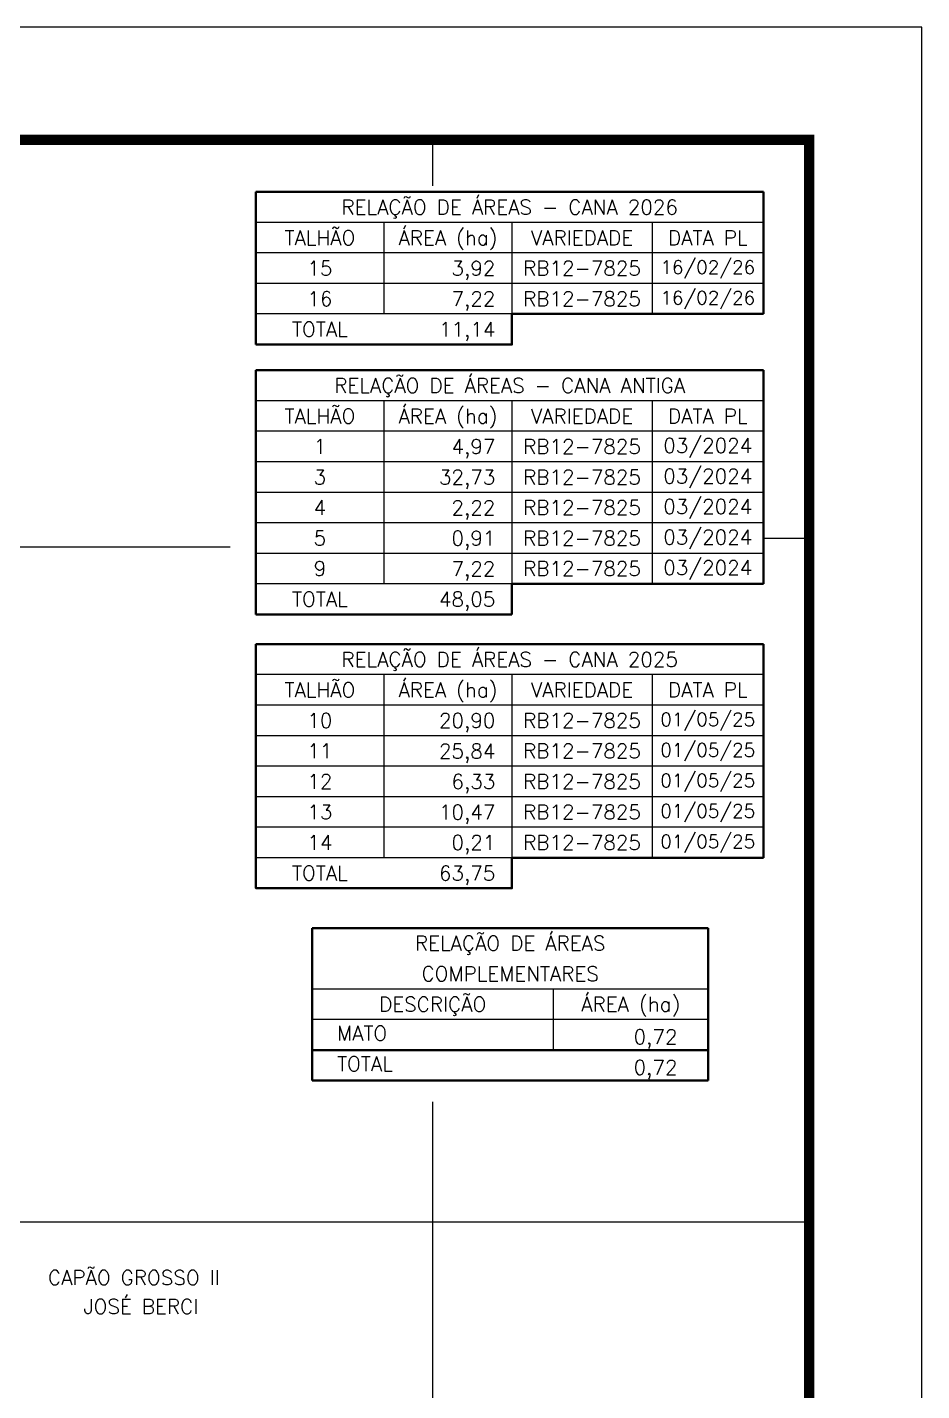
# Model space of a CAD drawing. Extents: x 728902 to 732052, y 7818439 to 7822894.
# Drawn here: x 730859 to 732052, y 7821075 to 7822894 of the extents above; entities that cross this region are included whole.
import ezdxf
from ezdxf.enums import TextEntityAlignment as Align

# ---------------------------------------------------------------- set-up
doc = ezdxf.new("R2010")
doc.units = 0
doc.header["$MEASUREMENT"] = 0
doc.linetypes.add('LIN0', pattern=[0])
for name, color, linetype in [('MALHA', 8, 'Continuous'), ('MARGEM', 5, 'Continuous'), ('QUADRO_DE_AREAS_CANA_2026', 7, 'Continuous'), ('QUADRO_DE_AREAS_CANA_ANTIGA', 7, 'Continuous'), ('QUADRO_DE_AREAS_COMPLEMENTARES', 7, 'Continuous'), ('TEXTO_CONFRONTANTES', 7, 'Continuous')]:
    doc.layers.add(name, color=color, linetype=linetype)
doc.styles.add('Simplex', font='simplex.shx')

msp = doc.modelspace()

# ---------------------------------------------------------------- linework, layer by layer
at = {"layer": 'MALHA'}
for points in [[(731400, 7822682), (731400, 7822743.5)], [(731901.9, 7822211.5), (731841, 7822211.5)], [(731129.7, 7822200), (729900.6, 7822200)], [(731400, 7820692.9), (731400, 7821460.4)], [(731901.9, 7821300), (730748.9, 7821300)]]:
    msp.add_lwpolyline(points, dxfattribs=at)
at = {"layer": 'MARGEM', "color": 174, "linetype": 'LIN0', "flags": 128}
msp.add_lwpolyline([(732051.9, 7818438.5), (732051.9, 7822893.5), (728901.9, 7822893.5), (728901.9, 7818438.5)], close=True, dxfattribs=at)
at = {"layer": 'MARGEM', "color": 174, "linetype": 'LIN0', "const_width": 13.6, "flags": 128}
msp.add_lwpolyline([(731901.9, 7818940.1), (731901.9, 7822743.5), (729051.9, 7822743.5), (729051.9, 7818940.1)], close=True, dxfattribs=at)
at = {"layer": 'QUADRO_DE_AREAS_CANA_2026', "color": 174, "linetype": 'ByBlock', "lineweight": 40}
for p, q in [((731163.9, 7822592.5), (731163.9, 7822673.9)), ((731163.9, 7822673.9), (731841, 7822673.9)), ((731841, 7822592.5), (731841, 7822673.9)), ((731163.9, 7822592.5), (731163.9, 7822470.4)), ((731841, 7822592.5), (731841, 7822511.1))]:
    msp.add_line(p, q, dxfattribs=at)
at = {"layer": 'QUADRO_DE_AREAS_CANA_2026', "linetype": 'Continuous'}
for p, q in [((731841, 7822633.2), (731163.9, 7822633.2)), ((731334.7, 7822633.2), (731334.7, 7822511.1)), ((731505.5, 7822633.2), (731505.5, 7822511.1)), ((731692.3, 7822633.2), (731692.3, 7822511.1)), ((731841, 7822592.5), (731163.9, 7822592.5)), ((731841, 7822551.8), (731163.9, 7822551.8)), ((731505.5, 7822511.1), (731163.9, 7822511.1))]:
    msp.add_line(p, q, dxfattribs=at)
at = {"layer": 'QUADRO_DE_AREAS_CANA_2026', "color": 174, "linetype": 'ByBlock', "lineweight": 40}
msp.add_lwpolyline([(731841, 7822511.1), (731505.5, 7822511.1), (731505.5, 7822470.4), (731163.9, 7822470.4)], dxfattribs=at)
at = {"layer": 'QUADRO_DE_AREAS_CANA_ANTIGA', "color": 174, "linetype": 'ByBlock', "lineweight": 40}
for p, q in [((731163.9, 7822354.7), (731163.9, 7822436.1)), ((731163.9, 7822436.1), (731841, 7822436.1)), ((731841, 7822354.7), (731841, 7822436.1)), ((731163.9, 7822354.7), (731163.9, 7822314)), ((731841, 7822354.7), (731841, 7822314)), ((731163.9, 7822314), (731163.9, 7822191.8)), ((731841, 7822314), (731841, 7822191.8)), ((731163.9, 7822191.8), (731163.9, 7822110.4)), ((731841, 7822191.8), (731841, 7822151.1)), ((731505.5, 7822151.1), (731505.5, 7822110.4)), ((731841, 7822151.1), (731505.5, 7822151.1)), ((731505.5, 7822110.4), (731163.9, 7822110.4)), ((731163.9, 7821989.4), (731163.9, 7822070.8)), ((731163.9, 7822070.8), (731841, 7822070.8)), ((731841, 7821989.4), (731841, 7822070.8)), ((731163.9, 7821989.4), (731163.9, 7821785.8)), ((731841, 7821989.4), (731841, 7821785.8))]:
    msp.add_line(p, q, dxfattribs=at)
at = {"layer": 'QUADRO_DE_AREAS_CANA_ANTIGA', "linetype": 'Continuous'}
for p, q in [((731841, 7822395.4), (731163.9, 7822395.4)), ((731334.7, 7822395.4), (731334.7, 7822314)), ((731505.5, 7822395.4), (731505.5, 7822314)), ((731692.3, 7822395.4), (731692.3, 7822314)), ((731841, 7822354.7), (731163.9, 7822354.7)), ((731841, 7822314), (731163.9, 7822314)), ((731334.7, 7822314), (731334.7, 7822191.8)), ((731505.5, 7822314), (731505.5, 7822191.8)), ((731692.3, 7822314), (731692.3, 7822191.8)), ((731841, 7822273.2), (731163.9, 7822273.2)), ((731841, 7822232.5), (731163.9, 7822232.5)), ((731841, 7822191.8), (731163.9, 7822191.8)), ((731841, 7822191.8), (731163.9, 7822191.8)), ((731334.7, 7822191.8), (731334.7, 7822151.1)), ((731505.5, 7822191.8), (731505.5, 7822151.1)), ((731692.3, 7822191.8), (731692.3, 7822151.1)), ((731505.5, 7822151.1), (731163.9, 7822151.1)), ((731841, 7822030.1), (731163.9, 7822030.1)), ((731334.7, 7822030.1), (731334.7, 7821785.8)), ((731505.5, 7822030.1), (731505.5, 7821785.8)), ((731692.3, 7822030.1), (731692.3, 7821785.8)), ((731841, 7821989.4), (731163.9, 7821989.4)), ((731841, 7821948.6), (731163.9, 7821948.6)), ((731841, 7821907.9), (731163.9, 7821907.9)), ((731505.5, 7821867.2), (731163.9, 7821867.2)), ((731841, 7821867.2), (731163.9, 7821867.2)), ((731505.5, 7821826.5), (731163.9, 7821826.5)), ((731841, 7821826.5), (731163.9, 7821826.5)), ((731505.5, 7821785.8), (731163.9, 7821785.8))]:
    msp.add_line(p, q, dxfattribs=at)
at = {"layer": 'QUADRO_DE_AREAS_CANA_ANTIGA', "color": 174, "linetype": 'ByBlock', "lineweight": 40}
msp.add_lwpolyline([(731841, 7821785.8), (731505.5, 7821785.8), (731505.5, 7821745.1), (731163.9, 7821745.1), (731163.9, 7821785.8)], dxfattribs=at)
at = {"layer": 'QUADRO_DE_AREAS_COMPLEMENTARES', "color": 174, "linetype": 'ByBlock', "lineweight": 40}
for p, q in [((731238.9, 7821570), (731238.9, 7821692.1)), ((731238.9, 7821692.1), (731767.3, 7821692.1)), ((731767.3, 7821570), (731767.3, 7821692.1)), ((731238.9, 7821570), (731238.9, 7821488.6)), ((731767.3, 7821570), (731767.3, 7821488.6)), ((731767.3, 7821529.3), (731238.9, 7821529.3)), ((731767.3, 7821488.6), (731238.9, 7821488.6))]:
    msp.add_line(p, q, dxfattribs=at)
at = {"layer": 'QUADRO_DE_AREAS_COMPLEMENTARES', "linetype": 'Continuous'}
for p, q in [((731767.3, 7821610.7), (731238.9, 7821610.7)), ((731560.5, 7821610.7), (731560.5, 7821529.3)), ((731767.3, 7821570), (731238.9, 7821570))]:
    msp.add_line(p, q, dxfattribs=at)

# ---------------------------------------------------------------- texts
at = {"layer": 'QUADRO_DE_AREAS_CANA_2026', "linetype": 'Continuous', "style": 'Simplex'}
for s, height, p in [('RELAÇÃO DE ÁREAS - CANA 2026', 19.5, (731502.4, 7822653.6)), ('ÁREA (ha)', 19.5, (731420.1, 7822612.8)), ('TALHÃO', 19.5, (731249.3, 7822612.8)), ('VARIEDADE', 19.5, (731598.9, 7822612.8)), ('DATA PL', 19.5, (731766.6, 7822612.8)), ('15', 19.5, (731249.3, 7822572.1)), ('RB12-7825', 19.5, (731598.9, 7822572.1)), ('16/02/26', 18, (731766.6, 7822573.5)), ('16', 19.5, (731249.3, 7822531.4)), ('RB12-7825', 19.5, (731598.9, 7822531.4)), ('16/02/26', 18, (731766.6, 7822532.7)), ('TOTAL', 19.5, (731249.3, 7822490.7))]:
    msp.add_text(s, height=height, dxfattribs=at).set_placement(p, align=Align.MIDDLE_CENTER)
for s, p in [('3,92', (731483.3, 7822562.3)), ('7,22', (731483.3, 7822521.6)), ('11,14', (731483.3, 7822480.9))]:
    msp.add_text(s, height=19.5, dxfattribs=at).set_placement(p, align=Align.RIGHT)
at = {"layer": 'QUADRO_DE_AREAS_CANA_ANTIGA', "linetype": 'Continuous', "style": 'Simplex'}
for s, height, p in [('RELAÇÃO DE ÁREAS - CANA ANTIGA', 19.5, (731502.4, 7822415.7)), ('TALHÃO', 19.5, (731249.3, 7822375)), ('ÁREA (ha)', 19.5, (731420.1, 7822375)), ('VARIEDADE', 19.5, (731598.9, 7822375)), ('DATA PL', 19.5, (731766.6, 7822375)), ('1', 19.5, (731249.3, 7822334.3)), ('RB12-7825', 19.5, (731598.9, 7822334.3)), ('03/2024', 19.5, (731766.6, 7822335.6)), ('3', 19.5, (731249.3, 7822293.6)), ('RB12-7825', 19.5, (731598.9, 7822293.6)), ('03/2024', 19.5, (731766.6, 7822294.9)), ('03/2024', 19.5, (731766.6, 7822254.2)), ('4', 19.5, (731249.3, 7822252.9)), ('RB12-7825', 19.5, (731598.9, 7822252.9)), ('5', 19.5, (731249.3, 7822212.2)), ('RB12-7825', 19.5, (731598.9, 7822212.2)), ('03/2024', 19.5, (731766.6, 7822213.5)), ('9', 19.5, (731249.3, 7822171.5)), ('RB12-7825', 19.5, (731598.9, 7822171.5)), ('03/2024', 19.5, (731766.6, 7822172.8)), ('TOTAL', 19.5, (731249.3, 7822130.8)), ('RELAÇÃO DE ÁREAS - CANA 2025', 19.5, (731502.4, 7822050.4)), ('TALHÃO', 19.5, (731249.3, 7822009.7)), ('ÁREA (ha)', 19.5, (731420.1, 7822009.7)), ('VARIEDADE', 19.5, (731598.9, 7822009.7)), ('DATA PL', 19.5, (731766.6, 7822009.7)), ('10', 19.5, (731249.3, 7821969)), ('RB12-7825', 19.5, (731598.9, 7821969)), ('01/05/25', 18, (731766.6, 7821970.3)), ('11', 19.5, (731249.3, 7821928.3)), ('RB12-7825', 19.5, (731598.9, 7821928.3)), ('01/05/25', 18, (731766.6, 7821929.6)), ('01/05/25', 18, (731766.6, 7821888.9)), ('12', 19.5, (731249.3, 7821887.6)), ('RB12-7825', 19.5, (731598.9, 7821887.6)), ('13', 19.5, (731249.3, 7821846.9)), ('RB12-7825', 19.5, (731598.9, 7821846.9)), ('01/05/25', 18, (731766.6, 7821848.2)), ('14', 19.5, (731249.3, 7821806.2)), ('RB12-7825', 19.5, (731598.9, 7821806.2)), ('01/05/25', 18, (731766.6, 7821807.5)), ('TOTAL', 19.5, (731249.3, 7821765.4))]:
    msp.add_text(s, height=height, dxfattribs=at).set_placement(p, align=Align.MIDDLE_CENTER)
for s, p in [('4,97', (731483.3, 7822324.5)), ('32,73', (731483.3, 7822283.7)), ('2,22', (731483.3, 7822243)), ('0,91', (731483.3, 7822202.3)), ('7,22', (731483.3, 7822161.6)), ('48,05', (731483.3, 7822120.9)), ('20,90', (731483.3, 7821959.1)), ('25,84', (731483.3, 7821918.4)), ('6,33', (731483.3, 7821877.7)), ('10,47', (731483.3, 7821837)), ('0,21', (731483.3, 7821796.3)), ('63,75', (731483.3, 7821755.6))]:
    msp.add_text(s, height=19.5, dxfattribs=at).set_placement(p, align=Align.RIGHT)
at = {"layer": 'QUADRO_DE_AREAS_COMPLEMENTARES', "linetype": 'Continuous', "style": 'Simplex'}
for s, p in [('RELAÇÃO DE ÁREAS', (731503.1, 7821671.8)), ('COMPLEMENTARES', (731503.1, 7821631.1)), ('DESCRIÇÃO', (731399.7, 7821590.4)), ('ÁREA (ha)', (731663.9, 7821590.4))]:
    msp.add_text(s, height=19.5, dxfattribs=at).set_placement(p, align=Align.MIDDLE_CENTER)
for s, p in [('MATO', (731272.2, 7821551.7)), ('TOTAL', (731272.2, 7821511))]:
    msp.add_text(s, height=19.5, dxfattribs=at).set_placement(p, align=Align.MIDDLE_LEFT)
for p in [(731726.2, 7821537.2), (731726.2, 7821496.5)]:
    msp.add_text('0,72', height=19.5, dxfattribs=at).set_placement(p, align=Align.RIGHT)
at = {"layer": 'TEXTO_CONFRONTANTES', "linetype": 'ByBlock', "style": 'Simplex'}
for s, p in [('CAPÃO GROSSO II', (730886.7, 7821216.1)), ('JOSÉ BERCI', (730934.1, 7821177.5))]:
    msp.add_text(s, height=19.5, dxfattribs=at).set_placement(p)

doc.saveas('drawing.dxf')
